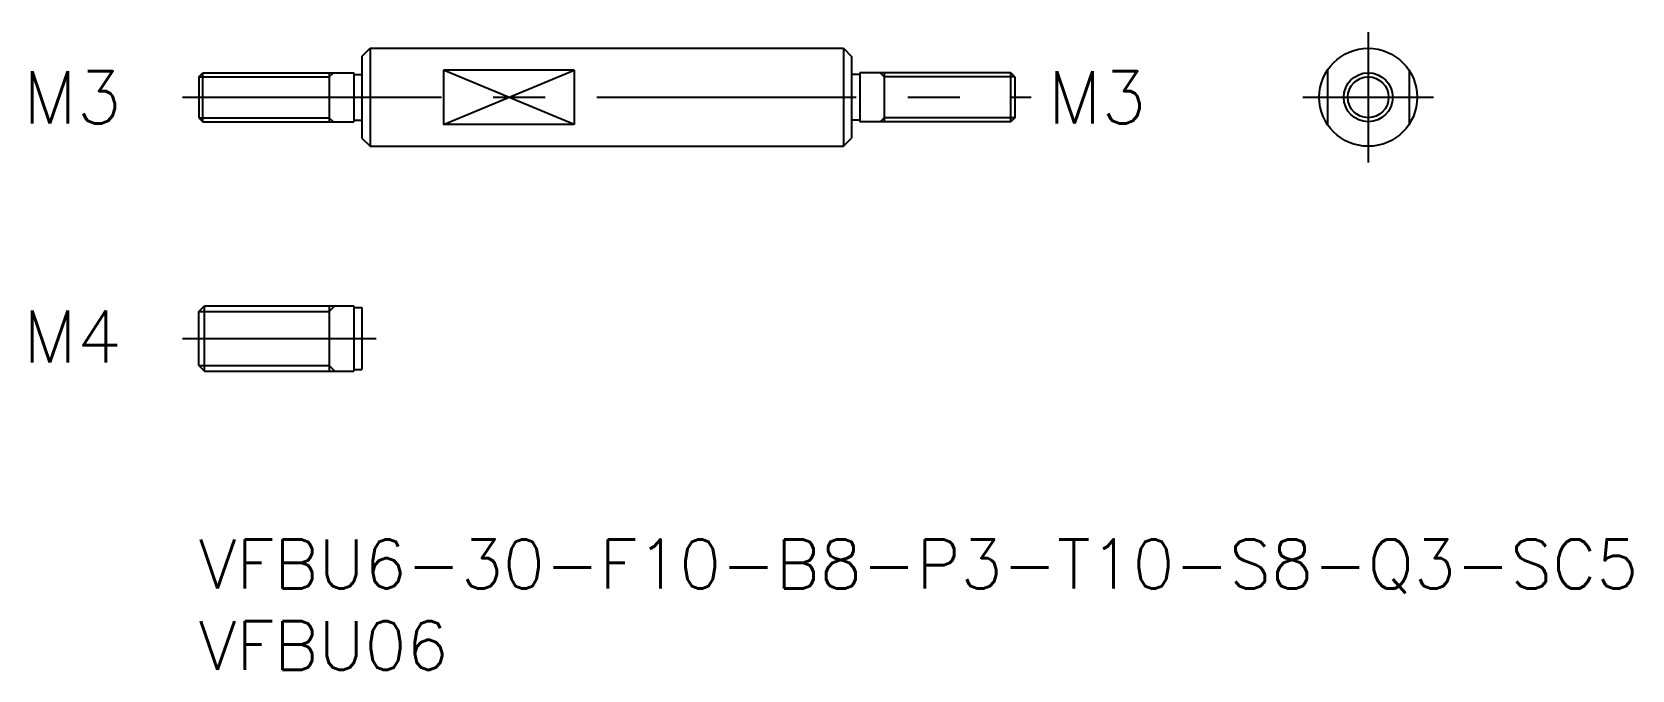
# Model space of a CAD drawing. Extents: x -10.2 to 87.8, y -8 to 31.1.
import ezdxf
from ezdxf.enums import TextEntityAlignment as Align

# ---------------------------------------------------------------- set-up
doc = ezdxf.new("R2010")
doc.units = 0
doc.header["$LTSCALE"] = 0.5
doc.linetypes.add('CENTER', pattern=[50.8, 31.75, -6.35, 6.35, -6.35])
doc.linetypes.add('DASHED', pattern=[19.05, 12.7, -6.35])
for name, color, linetype in [('MSM_CENTER', 1, 'CENTER'), ('MSM_CONTINUOUS', 7, 'CONTINUOUS'), ('MSM_DASHED', 4, 'DASHED'), ('MSM_NARROW', 5, 'CONTINUOUS'), ('MSM_PART_NUMBER', 7, 'CONTINUOUS')]:
    doc.layers.add(name, color=color, linetype=linetype)
doc.styles.get("Standard").update_dxf_attribs({"font": 'txt.shx', "height": 3, "bigfont": 'bigfont.shx'})

# ---------------------------------------------------------------- blocks, each defined once
blk = doc.blocks.new('*U4')
at = {"layer": 'MSM_PART_NUMBER'}
blk.add_text('VFBU6-30-F10-B8-P3-T10-S8-Q3-SC5', height=3, dxfattribs=at).set_placement((0, -3))
blk = doc.blocks.new('*U5')
at = {"layer": 'MSM_PART_NUMBER'}
blk.add_text('VFBU06', height=3, dxfattribs=at).set_placement((0, -8))

msp = doc.modelspace()

# ---------------------------------------------------------------- linework, layer by layer
at = {"layer": 'MSM_CENTER'}
for p, q in [((71.654, 31.076), (71.654, 23.076)), ((-1, 27.076), (51, 27.076)), ((67.654, 27.076), (75.654, 27.076)), ((-1, 12.3), (10.867, 12.3))]:
    msp.add_line(p, q, dxfattribs=at)
at = {"layer": 'MSM_CONTINUOUS'}
for p, q in [((10, 29.576), (10.5, 30.076)), ((10, 29.576), (10, 24.576)), ((10.5, 30.076), (39.5, 30.076)), ((10.5, 30.076), (10.5, 24.076)), ((39.5, 30.076), (39.5, 24.076)), ((39.5, 30.076), (40, 29.576)), ((40, 29.576), (40, 24.576)), ((0, 28.325), (0.25, 28.576)), ((0.25, 25.576), (0.25, 28.576)), ((0.25, 28.576), (9.5, 28.576)), ((8, 28.576), (8, 25.576)), ((9.5, 28.576), (9.5, 25.576)), ((9.5, 28.476), (10, 28.476)), ((23, 28.734), (15, 28.734)), ((15, 28.734), (15, 25.417)), ((23, 28.734), (23, 25.417)), ((40.5, 28.476), (40, 28.476)), ((49.75, 28.576), (40.5, 28.576)), ((40.5, 28.576), (40.5, 25.576)), ((42, 28.576), (42, 25.576)), ((49.75, 25.576), (49.75, 28.576)), ((50, 28.325), (49.75, 28.576)), ((0, 28.325), (0, 25.826)), ((40, 28.326), (40, 28.326)), ((50, 28.325), (50, 25.826)), ((0, 25.826), (0.25, 25.576)), ((0.25, 25.576), (9.5, 25.576)), ((9.5, 25.676), (10, 25.676)), ((40.5, 25.676), (40, 25.676)), ((49.75, 25.576), (40.5, 25.576)), ((50, 25.826), (49.75, 25.576)), ((10, 24.576), (10.5, 24.076)), ((23, 25.417), (15, 25.417)), ((39.5, 24.076), (40, 24.576)), ((10.5, 24.076), (39.5, 24.076)), ((0, 13.95), (0.35, 14.3)), ((0, 10.65), (0, 13.95)), ((0.35, 10.3), (0.35, 14.3)), ((0.35, 14.3), (9.5, 14.3)), ((8, 14.3), (8, 10.3)), ((9.5, 14.3), (9.5, 10.3)), ((9.5, 14.2), (10, 14.2)), ((10, 14.2), (10, 10.4)), ((0, 10.65), (0.35, 10.3)), ((0.35, 10.3), (9.5, 10.3)), ((9.5, 10.4), (10, 10.4))]:
    msp.add_line(p, q, dxfattribs=at)
for radius in [3, 1.5]:
    msp.add_circle((71.654, 27.076), radius, dxfattribs=at)
at = {"layer": 'MSM_DASHED'}
for p, q in [((69.154, 28.734), (69.154, 25.417)), ((74.154, 28.734), (74.154, 25.417))]:
    msp.add_line(p, q, dxfattribs=at)
at = {"layer": 'MSM_NARROW'}
for p, q in [((8, 28.325), (8.25, 28.576)), ((15, 25.417), (23, 28.734)), ((23, 25.417), (15, 28.734)), ((42, 28.325), (41.75, 28.576)), ((0, 28.325), (8, 28.325)), ((50, 28.325), (42, 28.325)), ((0, 25.826), (8, 25.826)), ((8, 25.826), (8.25, 25.576)), ((42, 25.826), (41.75, 25.576)), ((50, 25.826), (42, 25.826)), ((0, 13.95), (8, 13.95)), ((8, 13.95), (8.35, 14.3)), ((0, 10.65), (8, 10.65)), ((8, 10.65), (8.35, 10.3))]:
    msp.add_line(p, q, dxfattribs=at)
msp.add_circle((71.654, 27.076), 1.25, dxfattribs=at)

# ---------------------------------------------------------------- block references
at = {"layer": 'MSM_CONTINUOUS'}
for name in ['*U4', '*U5']:
    msp.add_blockref(name, (0, 0), dxfattribs=at)

# ---------------------------------------------------------------- texts
for s, p in [('M3', (-4.726, 27.076)), ('M3', (58.053, 27.076)), ('M4', (-4.726, 12.427))]:
    msp.add_text(s, height=3.2, dxfattribs=at).set_placement(p, align=Align.MIDDLE_RIGHT)

doc.saveas('drawing.dxf')
